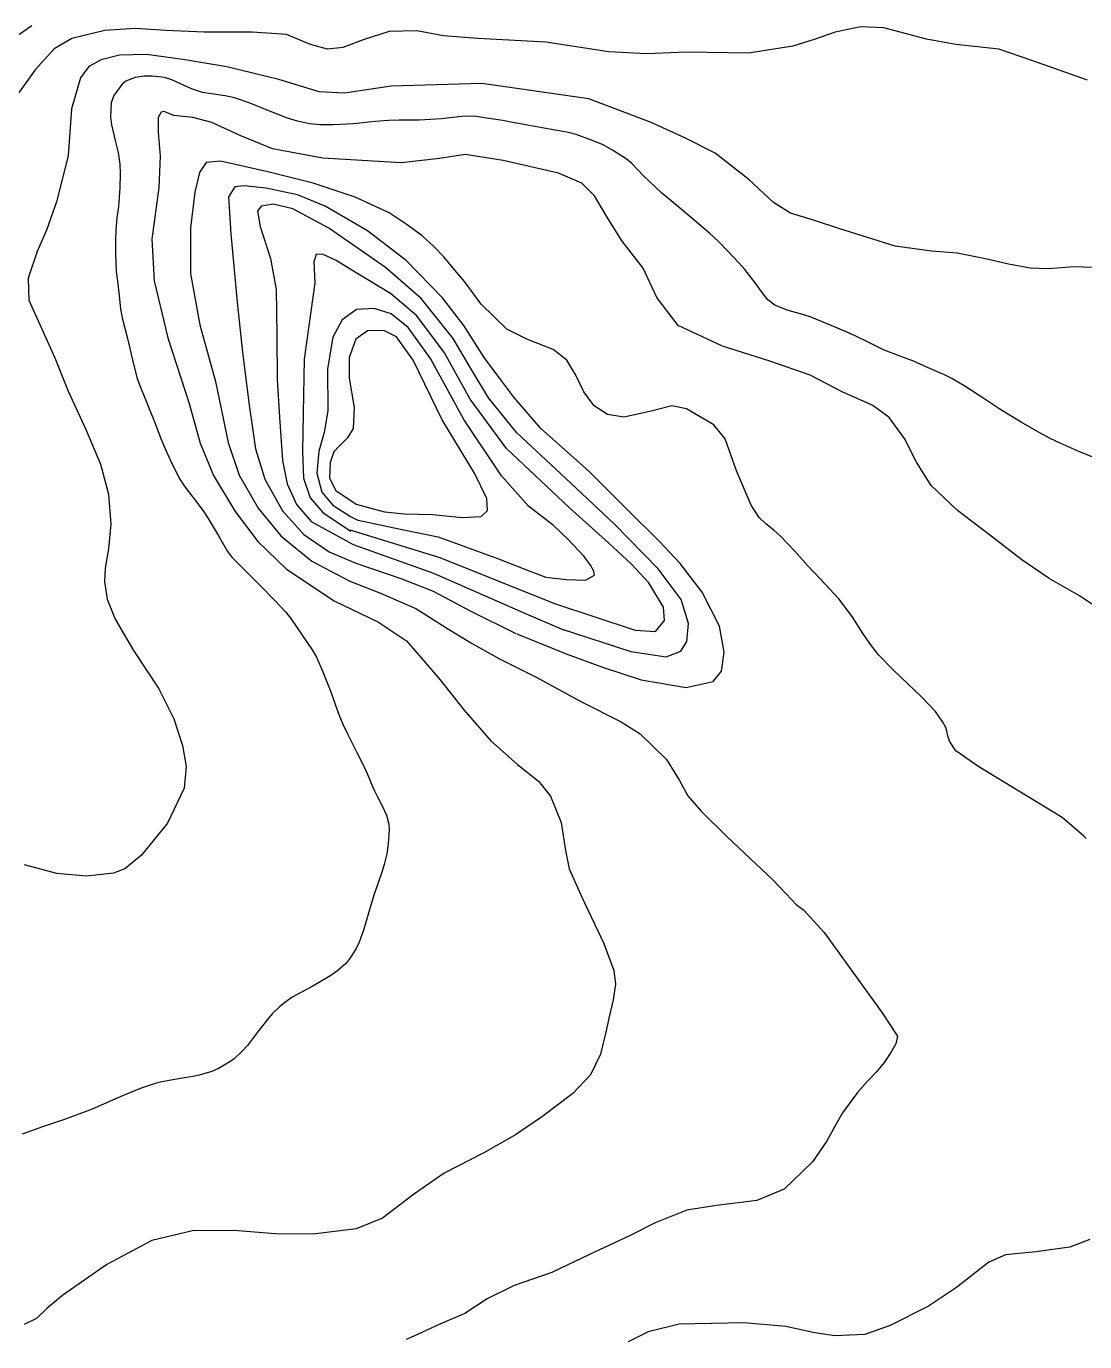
# Model space of a CAD drawing. Extents: x -717077 to -715000, y -984627 to -984000.
# Drawn here: x -715854.9 to -715612.7, y -984480.9 to -984180 of the extents above; entities that cross this region are included whole.
import ezdxf

# ---------------------------------------------------------------- set-up
doc = ezdxf.new("R2010")
doc.units = 0
doc.layers.add('contour_lines', color=1, linetype='CONTINUOUS')

msp = doc.modelspace()

# ---------------------------------------------------------------- linework, layer by layer
at = {"layer": 'contour_lines', "color": 1}
for p, q in [((-715853.633, -984179.903, 276), (-715859.527, -984184.017, 276)), ((-715836.893, -984180.962, 277), (-715844.481, -984182.803, 277)), ((-715829.913, -984180.534, 277), (-715836.893, -984180.962, 277)), ((-715822.962, -984181.024, 277), (-715829.913, -984180.534, 277)), ((-715814.155, -984181.342, 277), (-715822.962, -984181.024, 277)), ((-715803.199, -984181.363, 277), (-715814.155, -984181.342, 277)), ((-715795.361, -984181.919, 277), (-715803.199, -984181.363, 277)), ((-715789.806, -984184.175, 277), (-715795.361, -984181.919, 277)), ((-715771.843, -984181.201, 277), (-715777.812, -984183.143, 277)), ((-715765.5, -984181.086, 277), (-715771.843, -984181.201, 277)), ((-715759.409, -984182.2, 277), (-715765.5, -984181.086, 277)), ((-715751.591, -984182.821, 277), (-715759.409, -984182.2, 277)), ((-715669.778, -984181.348, 277), (-715674.614, -984183.049, 277)), ((-715664.005, -984180.157, 277), (-715669.778, -984181.348, 277)), ((-715658.625, -984180.383, 277), (-715664.005, -984180.157, 277)), ((-715648.872, -984182.974, 277), (-715658.625, -984180.383, 277)), ((-715848.476, -984185.191, 277), (-715852.83, -984190.015, 277)), ((-715844.481, -984182.803, 277), (-715848.476, -984185.191, 277)), ((-715785.969, -984185.285, 277), (-715789.806, -984184.175, 277)), ((-715782.404, -984184.88, 277), (-715785.969, -984185.285, 277)), ((-715777.812, -984183.143, 277), (-715782.404, -984184.88, 277)), ((-715735.981, -984183.647, 277), (-715751.591, -984182.821, 277)), ((-715721.588, -984185.868, 277), (-715735.981, -984183.647, 277)), ((-715679.48, -984184.607, 277), (-715689.654, -984186.153, 277)), ((-715674.614, -984183.049, 277), (-715679.48, -984184.607, 277)), ((-715642.205, -984184.165, 277), (-715648.872, -984182.974, 277)), ((-715632.34, -984185.29, 277), (-715642.205, -984184.165, 277)), ((-715624.792, -984187.824, 277), (-715632.34, -984185.29, 277)), ((-715837.712, -984187.726, 278), (-715840.521, -984189.187, 278)), ((-715833.546, -984186.615, 278), (-715837.712, -984187.726, 278)), ((-715827.34, -984186.481, 278), (-715833.546, -984186.615, 278)), ((-715819.026, -984187.627, 278), (-715827.34, -984186.481, 278)), ((-715808.974, -984189.308, 278), (-715819.026, -984187.627, 278)), ((-715712.995, -984186.303, 277), (-715721.588, -984185.868, 277)), ((-715703.889, -984185.944, 277), (-715712.995, -984186.303, 277)), ((-715689.654, -984186.153, 277), (-715703.889, -984185.944, 277)), ((-715612.065, -984192.381, 277), (-715624.792, -984187.824, 277)), ((-715852.83, -984190.015, 277), (-715857.639, -984196.722, 277)), ((-715840.521, -984189.187, 278), (-715842.486, -984191.815, 278)), ((-715797.107, -984192.202, 278), (-715808.974, -984189.308, 278)), ((-715842.486, -984191.815, 278), (-715844.555, -984198.887, 278)), ((-715832.937, -984193.247, 279), (-715834.842, -984195.842, 279)), ((-715832.094, -984192.54, 279), (-715832.937, -984193.247, 279)), ((-715829.954, -984191.763, 279), (-715832.094, -984192.54, 279)), ((-715827.894, -984191.429, 279), (-715829.954, -984191.763, 279)), ((-715826.035, -984191.396, 279), (-715827.894, -984191.429, 279)), ((-715823.278, -984191.711, 279), (-715826.035, -984191.396, 279)), ((-715821.583, -984192.24, 279), (-715823.278, -984191.711, 279)), ((-715818.77, -984193.598, 279), (-715821.583, -984192.24, 279)), ((-715817.071, -984194.365, 279), (-715818.77, -984193.598, 279)), ((-715814.517, -984195.151, 279), (-715817.071, -984194.365, 279)), ((-715787.872, -984195.052, 278), (-715797.107, -984192.202, 278)), ((-715771.405, -984193.74, 278), (-715782.044, -984195.291, 278)), ((-715750.62, -984193.081, 278), (-715771.405, -984193.74, 278)), ((-715726.143, -984196.58, 278), (-715750.62, -984193.081, 278)), ((-715834.842, -984195.842, 279), (-715835.409, -984197.498, 279)), ((-715813.056, -984195.411, 279), (-715814.517, -984195.151, 279)), ((-715809.36, -984195.921, 279), (-715813.056, -984195.411, 279)), ((-715807.21, -984196.399, 279), (-715809.36, -984195.921, 279)), ((-715803.885, -984197.564, 279), (-715807.21, -984196.399, 279)), ((-715782.044, -984195.291, 278), (-715787.872, -984195.052, 278)), ((-715711.886, -984201.997, 278), (-715726.143, -984196.58, 278)), ((-715844.555, -984198.887, 278), (-715845.315, -984209.65, 278)), ((-715835.409, -984197.498, 279), (-715835.573, -984200.738, 279)), ((-715824.023, -984199.699, 280), (-715824.656, -984200.851, 280)), ((-715823.299, -984199.492, 280), (-715824.023, -984199.699, 280)), ((-715822.769, -984199.764, 280), (-715823.299, -984199.492, 280)), ((-715821.157, -984200.41, 280), (-715822.769, -984199.764, 280)), ((-715799.366, -984199.367, 279), (-715803.885, -984197.564, 279)), ((-715795.092, -984201.002, 279), (-715799.366, -984199.367, 279)), ((-715835.573, -984200.738, 279), (-715835.354, -984202.598, 279)), ((-715835.354, -984202.598, 279), (-715834.441, -984206.425, 279)), ((-715824.656, -984200.851, 280), (-715824.665, -984204.222, 280)), ((-715816.731, -984200.879, 280), (-715821.157, -984200.41, 280)), ((-715812.396, -984202.061, 280), (-715816.731, -984200.879, 280)), ((-715805.804, -984205.097, 280), (-715812.396, -984202.061, 280)), ((-715792.807, -984201.751, 279), (-715795.092, -984201.002, 279)), ((-715790.034, -984202.349, 279), (-715792.807, -984201.751, 279)), ((-715787.65, -984202.531, 279), (-715790.034, -984202.349, 279)), ((-715784.637, -984202.528, 279), (-715787.65, -984202.531, 279)), ((-715779.91, -984202.365, 279), (-715784.637, -984202.528, 279)), ((-715775.151, -984201.764, 279), (-715779.91, -984202.365, 279)), ((-715771.991, -984201.549, 279), (-715775.151, -984201.764, 279)), ((-715769.524, -984201.529, 279), (-715771.991, -984201.549, 279)), ((-715764.976, -984201.485, 279), (-715769.524, -984201.529, 279)), ((-715759.882, -984201.182, 279), (-715764.976, -984201.485, 279)), ((-715755.211, -984200.632, 279), (-715759.882, -984201.182, 279)), ((-715752.283, -984200.606, 279), (-715755.211, -984200.632, 279)), ((-715749.576, -984201.01, 279), (-715752.283, -984200.606, 279)), ((-715745.821, -984201.591, 279), (-715749.576, -984201.01, 279)), ((-715744.342, -984201.85, 279), (-715745.821, -984201.591, 279)), ((-715740.186, -984202.634, 279), (-715744.342, -984201.85, 279)), ((-715735.191, -984203.516, 279), (-715740.186, -984202.634, 279)), ((-715704.053, -984205.584, 278), (-715711.886, -984201.997, 278)), ((-715824.665, -984204.222, 280), (-715824.219, -984209.706, 280)), ((-715798.523, -984208.031, 280), (-715805.804, -984205.097, 280)), ((-715730.845, -984204.331, 279), (-715735.191, -984203.516, 279)), ((-715729.068, -984204.763, 279), (-715730.845, -984204.331, 279)), ((-715725.78, -984205.956, 279), (-715729.068, -984204.763, 279)), ((-715723.047, -984207.055, 279), (-715725.78, -984205.956, 279)), ((-715697.266, -984209.071, 278), (-715704.053, -984205.584, 278)), ((-715834.441, -984206.425, 279), (-715833.847, -984208.878, 279)), ((-715833.847, -984208.878, 279), (-715833.49, -984211.566, 279)), ((-715787.017, -984210.155, 280), (-715798.523, -984208.031, 280)), ((-715754.448, -984209.346, 280), (-715760.346, -984210.283, 280)), ((-715745.787, -984210.744, 280), (-715754.448, -984209.346, 280)), ((-715720.714, -984208.325, 279), (-715723.047, -984207.055, 279)), ((-715717.643, -984210.302, 279), (-715720.714, -984208.325, 279)), ((-715689.556, -984215.028, 278), (-715697.266, -984209.071, 278)), ((-715845.315, -984209.65, 278), (-715847.955, -984220.136, 278)), ((-715833.49, -984211.566, 279), (-715833.419, -984213.669, 279)), ((-715824.219, -984209.706, 280), (-715824.574, -984216.858, 280)), ((-715813.736, -984211.141, 281), (-715815.224, -984213.438, 281)), ((-715810.469, -984210.91, 281), (-715813.736, -984211.141, 281)), ((-715799.608, -984213.338, 281), (-715810.469, -984210.91, 281)), ((-715769.126, -984211.218, 280), (-715787.017, -984210.155, 280)), ((-715760.346, -984210.283, 280), (-715769.126, -984211.218, 280)), ((-715733.114, -984213.649, 280), (-715745.787, -984210.744, 280)), ((-715716.411, -984211.347, 279), (-715717.643, -984210.302, 279)), ((-715713.541, -984214.304, 279), (-715716.411, -984211.347, 279)), ((-715833.419, -984213.669, 279), (-715833.494, -984216.979, 279)), ((-715815.224, -984213.438, 281), (-715816.33, -984217.987, 281)), ((-715789.202, -984215.885, 281), (-715799.608, -984213.338, 281)), ((-715727.746, -984215.893, 280), (-715733.114, -984213.649, 280)), ((-715711.012, -984216.768, 279), (-715713.541, -984214.304, 279)), ((-715683.934, -984220.347, 278), (-715689.556, -984215.028, 278)), ((-715833.494, -984216.979, 279), (-715833.743, -984221.268, 279)), ((-715824.574, -984216.858, 280), (-715826.166, -984228.733, 280)), ((-715816.33, -984217.987, 281), (-715817.303, -984226.149, 281)), ((-715807.169, -984216.755, 282), (-715808.567, -984219.064, 282)), ((-715805.043, -984216.5, 282), (-715807.169, -984216.755, 282)), ((-715800.036, -984217.025, 282), (-715805.043, -984216.5, 282)), ((-715792.803, -984218.575, 282), (-715800.036, -984217.025, 282)), ((-715779.617, -984219.085, 281), (-715789.202, -984215.885, 281)), ((-715724.837, -984218.763, 280), (-715727.746, -984215.893, 280)), ((-715709.424, -984218.158, 279), (-715711.012, -984216.768, 279)), ((-715705.994, -984221.015, 279), (-715709.424, -984218.158, 279)), ((-715847.955, -984220.136, 278), (-715850.226, -984226.683, 278)), ((-715833.743, -984221.268, 279), (-715834.113, -984223.78, 279)), ((-715808.567, -984219.064, 282), (-715808.033, -984227.49, 282)), ((-715801.14, -984221.165, 283), (-715801.978, -984222.336, 283)), ((-715798.401, -984220.743, 283), (-715801.14, -984221.165, 283)), ((-715793.9, -984221.806, 283), (-715798.401, -984220.743, 283)), ((-715786.461, -984221.134, 282), (-715792.803, -984218.575, 282)), ((-715776.816, -984226.807, 282), (-715786.461, -984221.134, 282)), ((-715771.841, -984222.693, 281), (-715779.617, -984219.085, 281)), ((-715722.106, -984223.478, 280), (-715724.837, -984218.763, 280)), ((-715702.084, -984224.33, 279), (-715705.994, -984221.015, 279)), ((-715680.037, -984222.731, 278), (-715683.934, -984220.347, 278)), ((-715834.113, -984223.78, 279), (-715834.4, -984226.59, 279)), ((-715801.978, -984222.336, 283), (-715801.336, -984225.845, 283)), ((-715785.676, -984226.174, 283), (-715793.9, -984221.806, 283)), ((-715767.747, -984225.397, 281), (-715771.841, -984222.693, 281)), ((-715718.555, -984229.194, 280), (-715722.106, -984223.478, 280)), ((-715698.519, -984227.338, 279), (-715702.084, -984224.33, 279)), ((-715674.51, -984224.452, 278), (-715680.037, -984222.731, 278)), ((-715668.706, -984226.336, 278), (-715674.51, -984224.452, 278)), ((-715850.226, -984226.683, 278), (-715852.407, -984231.5, 278)), ((-715834.4, -984226.59, 279), (-715834.451, -984229.135, 279)), ((-715817.303, -984226.149, 281), (-715817.263, -984236.597, 281)), ((-715801.336, -984225.845, 283), (-715799.016, -984233.132, 283)), ((-715772.648, -984235.179, 283), (-715785.676, -984226.174, 283)), ((-715767.971, -984233.564, 282), (-715776.816, -984226.807, 282)), ((-715764.307, -984227.929, 281), (-715767.747, -984225.397, 281)), ((-715696.397, -984229.308, 279), (-715698.519, -984227.338, 279)), ((-715656.071, -984230.325, 278), (-715668.706, -984226.336, 278)), ((-715834.451, -984229.135, 279), (-715834.423, -984232.036, 279)), ((-715826.166, -984228.733, 280), (-715825.574, -984238.224, 280)), ((-715808.033, -984227.49, 282), (-715806.602, -984243.106, 282)), ((-715761.608, -984230.394, 281), (-715764.307, -984227.929, 281)), ((-715759.321, -984232.772, 281), (-715761.608, -984230.394, 281)), ((-715713.762, -984235.33, 280), (-715718.555, -984229.194, 280)), ((-715694.451, -984231.347, 279), (-715696.397, -984229.308, 279)), ((-715647.788, -984231.435, 278), (-715656.071, -984230.325, 278)), ((-715852.407, -984231.5, 278), (-715854.472, -984237.602, 278)), ((-715834.423, -984232.036, 279), (-715834.278, -984236.138, 279)), ((-715799.016, -984233.132, 283), (-715797.69, -984240.242, 283)), ((-715788.564, -984232.23, 284), (-715789.057, -984233.902, 284)), ((-715787.117, -984232.103, 284), (-715788.564, -984232.23, 284)), ((-715783.95, -984233.552, 284), (-715787.117, -984232.103, 284)), ((-715757.219, -984235.33, 281), (-715759.321, -984232.772, 281)), ((-715691.755, -984234.189, 279), (-715694.451, -984231.347, 279)), ((-715641.896, -984231.878, 278), (-715647.788, -984231.435, 278)), ((-715635.365, -984233.194, 278), (-715641.896, -984231.878, 278)), ((-715630.131, -984234.451, 278), (-715635.365, -984233.194, 278)), ((-715834.278, -984236.138, 279), (-715834.02, -984238.335, 279)), ((-715789.057, -984233.902, 284), (-715788.879, -984238.687, 284)), ((-715779.412, -984236.43, 284), (-715783.95, -984233.552, 284)), ((-715771.56, -984241.121, 284), (-715779.412, -984236.43, 284)), ((-715764.546, -984242.313, 283), (-715772.648, -984235.179, 283)), ((-715759.655, -984242.158, 282), (-715767.971, -984233.564, 282)), ((-715754.586, -984238.356, 281), (-715757.219, -984235.33, 281)), ((-715710.564, -984242.058, 280), (-715713.762, -984235.33, 280)), ((-715690.448, -984235.646, 279), (-715691.755, -984234.189, 279)), ((-715688.301, -984238.406, 279), (-715690.448, -984235.646, 279)), ((-715625.182, -984235.325, 278), (-715630.131, -984234.451, 278)), ((-715620.961, -984235.496, 278), (-715625.182, -984235.325, 278)), ((-715615.136, -984235.045, 278), (-715620.961, -984235.496, 278)), ((-715610.853, -984235.192, 278), (-715615.136, -984235.045, 278)), ((-715854.472, -984237.602, 278), (-715854.278, -984242.698, 278)), ((-715834.02, -984238.335, 279), (-715833.636, -984241.608, 279)), ((-715825.574, -984238.224, 280), (-715822.453, -984251.295, 280)), ((-715817.263, -984236.597, 281), (-715815.166, -984248.278, 281)), ((-715788.879, -984238.687, 284), (-715789.76, -984245.289, 284)), ((-715750.769, -984243.563, 281), (-715754.586, -984238.356, 281)), ((-715686.52, -984240.93, 279), (-715688.301, -984238.406, 279)), ((-715833.636, -984241.608, 279), (-715833.336, -984244.755, 279)), ((-715797.69, -984240.242, 283), (-715797.538, -984250.558, 283)), ((-715765.501, -984246.246, 284), (-715771.56, -984241.121, 284)), ((-715757.175, -984251.444, 283), (-715764.546, -984242.313, 283)), ((-715754.788, -984248.443, 282), (-715759.655, -984242.158, 282)), ((-715705.734, -984248.47, 280), (-715710.564, -984242.058, 280)), ((-715685.234, -984242.573, 279), (-715686.52, -984240.93, 279)), ((-715854.278, -984242.698, 278), (-715851.782, -984248.193, 278)), ((-715833.336, -984244.755, 279), (-715832.856, -984247.018, 279)), ((-715806.602, -984243.106, 282), (-715805.402, -984254.565, 282)), ((-715789.76, -984245.289, 284), (-715791.274, -984256.156, 284)), ((-715779.305, -984244.794, 285), (-715782.62, -984247.121, 285)), ((-715775.255, -984244.529, 285), (-715779.305, -984244.794, 285)), ((-715771.381, -984245.798, 285), (-715775.255, -984244.529, 285)), ((-715744.93, -984249.286, 281), (-715750.769, -984243.563, 281)), ((-715683.629, -984243.821, 279), (-715685.234, -984242.573, 279)), ((-715680.751, -984244.917, 279), (-715683.629, -984243.821, 279)), ((-715676.981, -984245.985, 279), (-715680.751, -984244.917, 279)), ((-715851.782, -984248.193, 278), (-715848.341, -984255.83, 278)), ((-715832.856, -984247.018, 279), (-715831.746, -984251.419, 279)), ((-715815.166, -984248.278, 281), (-715811.576, -984261.296, 281)), ((-715782.62, -984247.121, 285), (-715784.7, -984251.105, 285)), ((-715767.472, -984248.911, 285), (-715771.381, -984245.798, 285)), ((-715759.151, -984254.691, 284), (-715765.501, -984246.246, 284)), ((-715750.141, -984255.759, 282), (-715754.788, -984248.443, 282)), ((-715695.556, -984253.209, 280), (-715705.734, -984248.47, 280)), ((-715675.538, -984246.465, 279), (-715676.981, -984245.985, 279)), ((-715671.619, -984248.079, 279), (-715675.538, -984246.465, 279)), ((-715667.455, -984249.812, 279), (-715671.619, -984248.079, 279)), ((-715831.746, -984251.419, 279), (-715830.562, -984256.323, 279)), ((-715822.453, -984251.295, 280), (-715817.583, -984266.313, 280)), ((-715797.538, -984250.558, 283), (-715797.481, -984260.829, 283)), ((-715784.7, -984251.105, 285), (-715785.964, -984258.36, 285)), ((-715776.807, -984249.668, 286), (-715779.496, -984251.6, 286)), ((-715773.041, -984249.616, 286), (-715776.807, -984249.668, 286)), ((-715770.182, -984251.083, 286), (-715773.041, -984249.616, 286)), ((-715766.33, -984256.42, 286), (-715770.182, -984251.083, 286)), ((-715762.382, -984256.027, 285), (-715767.472, -984248.911, 285)), ((-715753.193, -984258.308, 283), (-715757.175, -984251.444, 283)), ((-715740.339, -984251.586, 281), (-715744.93, -984249.286, 281)), ((-715665.235, -984250.807, 279), (-715667.455, -984249.812, 279)), ((-715662.281, -984252.262, 279), (-715665.235, -984250.807, 279)), ((-715779.496, -984251.6, 286), (-715781.027, -984255.75, 286)), ((-715734.297, -984253.931, 281), (-715740.339, -984251.586, 281)), ((-715731.187, -984256.347, 281), (-715734.297, -984253.931, 281)), ((-715684.767, -984256.605, 280), (-715695.556, -984253.209, 280)), ((-715658.754, -984253.987, 279), (-715662.281, -984252.262, 279)), ((-715657.357, -984254.584, 279), (-715658.754, -984253.987, 279)), ((-715848.341, -984255.83, 278), (-715845.273, -984263.488, 278)), ((-715830.562, -984256.323, 279), (-715829.544, -984260.314, 279)), ((-715805.402, -984254.565, 282), (-715803.836, -984266.646, 282)), ((-715791.274, -984256.156, 284), (-715791.536, -984268.518, 284)), ((-715781.027, -984255.75, 286), (-715780.957, -984260.482, 286)), ((-715759.715, -984269.995, 286), (-715766.33, -984256.42, 286)), ((-715754.738, -984269.936, 285), (-715762.382, -984256.027, 285)), ((-715753.282, -984265.276, 284), (-715759.151, -984254.691, 284)), ((-715746.712, -984260.244, 282), (-715750.141, -984255.759, 282)), ((-715729.099, -984259.806, 281), (-715731.187, -984256.347, 281)), ((-715675.525, -984259.796, 280), (-715684.767, -984256.605, 280)), ((-715653.964, -984255.838, 279), (-715657.357, -984254.584, 279)), ((-715652.035, -984256.567, 279), (-715653.964, -984255.838, 279)), ((-715648.656, -984258.023, 279), (-715652.035, -984256.567, 279)), ((-715829.544, -984260.314, 279), (-715829.051, -984261.779, 279)), ((-715785.964, -984258.36, 285), (-715785.844, -984267.98, 285)), ((-715780.957, -984260.482, 286), (-715779.833, -984267.218, 286)), ((-715749.101, -984265.015, 283), (-715753.193, -984258.308, 283)), ((-715743.298, -984264.826, 282), (-715746.712, -984260.244, 282)), ((-715727.292, -984263.629, 281), (-715729.099, -984259.806, 281)), ((-715668.166, -984263.652, 280), (-715675.525, -984259.796, 280)), ((-715644.814, -984259.71, 279), (-715648.656, -984258.023, 279)), ((-715643.133, -984260.539, 279), (-715644.814, -984259.71, 279)), ((-715639.89, -984262.502, 279), (-715643.133, -984260.539, 279)), ((-715845.273, -984263.488, 278), (-715841.172, -984272.426, 278)), ((-715829.051, -984261.779, 279), (-715827.454, -984265.748, 279)), ((-715811.576, -984261.296, 281), (-715808.704, -984275.227, 281)), ((-715797.481, -984260.829, 283), (-715796.955, -984269.421, 283)), ((-715635.778, -984265.18, 279), (-715639.89, -984262.502, 279)), ((-715827.454, -984265.748, 279), (-715825.564, -984270.471, 279)), ((-715817.583, -984266.313, 280), (-715815.086, -984275.402, 280)), ((-715744.985, -984276.57, 284), (-715753.282, -984265.276, 284)), ((-715742.659, -984273.024, 283), (-715749.101, -984265.015, 283)), ((-715737.138, -984271.984, 282), (-715743.298, -984264.826, 282)), ((-715724.935, -984266.853, 281), (-715727.292, -984263.629, 281)), ((-715661.174, -984266.735, 280), (-715668.166, -984263.652, 280)), ((-715632.098, -984267.604, 279), (-715635.778, -984265.18, 279)), ((-715803.836, -984266.646, 282), (-715802.455, -984276.624, 282)), ((-715796.955, -984269.421, 283), (-715796.238, -984279.357, 283)), ((-715791.536, -984268.518, 284), (-715791.705, -984277.278, 284)), ((-715785.844, -984267.98, 285), (-715786.675, -984272.946, 285)), ((-715779.833, -984267.218, 286), (-715780.067, -984271.975, 286)), ((-715721.921, -984268.801, 281), (-715724.935, -984266.853, 281)), ((-715718.111, -984269.393, 281), (-715721.921, -984268.801, 281)), ((-715712.164, -984268.107, 281), (-715718.111, -984269.393, 281)), ((-715707.195, -984266.854, 281), (-715712.164, -984268.107, 281)), ((-715703.808, -984267.487, 281), (-715707.195, -984266.854, 281)), ((-715697.576, -984271.196, 281), (-715703.808, -984267.487, 281)), ((-715657.457, -984269.509, 280), (-715661.174, -984266.735, 280)), ((-715653.94, -984274.309, 280), (-715657.457, -984269.509, 280)), ((-715630.485, -984268.608, 279), (-715632.098, -984267.604, 279)), ((-715627.213, -984270.543, 279), (-715630.485, -984268.608, 279)), ((-715841.172, -984272.426, 278), (-715837.86, -984280.19, 278)), ((-715825.564, -984270.471, 279), (-715823.902, -984274.676, 279)), ((-715780.067, -984271.975, 286), (-715781.356, -984274.122, 286)), ((-715752.285, -984282.23, 286), (-715759.715, -984269.995, 286)), ((-715746.167, -984282.801, 285), (-715754.738, -984269.936, 285)), ((-715726.258, -984281.659, 282), (-715737.138, -984271.984, 282)), ((-715694.926, -984274.383, 281), (-715697.576, -984271.196, 281)), ((-715623.259, -984272.862, 279), (-715627.213, -984270.543, 279)), ((-715823.902, -984274.676, 279), (-715823.05, -984276.841, 279)), ((-715815.086, -984275.402, 280), (-715811.997, -984282.765, 280)), ((-715808.704, -984275.227, 281), (-715806.172, -984282.715, 281)), ((-715786.675, -984272.946, 285), (-715787.956, -984277.224, 285)), ((-715781.356, -984274.122, 286), (-715783.409, -984276.166, 286)), ((-715732.606, -984282.297, 283), (-715742.659, -984273.024, 283)), ((-715692.35, -984281.694, 281), (-715694.926, -984274.383, 281)), ((-715651.159, -984279.678, 280), (-715653.94, -984274.309, 280)), ((-715620.596, -984274.314, 279), (-715623.259, -984272.862, 279)), ((-715618.178, -984275.457, 279), (-715620.596, -984274.314, 279)), ((-715614.014, -984277.247, 279), (-715618.178, -984275.457, 279)), ((-715823.05, -984276.841, 279), (-715821.635, -984279.894, 279)), ((-715802.455, -984276.624, 282), (-715800.267, -984283.617, 282)), ((-715791.705, -984277.278, 284), (-715791.435, -984283.353, 284)), ((-715787.956, -984277.224, 285), (-715788.378, -984282.213, 285)), ((-715784.401, -984277.136, 286), (-715785.369, -984279.824, 286)), ((-715783.409, -984276.166, 286), (-715784.419, -984277.299, 286)), ((-715730.543, -984290.157, 284), (-715744.985, -984276.57, 284)), ((-715609.337, -984279.172, 279), (-715614.014, -984277.247, 279)), ((-715837.86, -984280.19, 278), (-715836.046, -984287.062, 278)), ((-715821.635, -984279.894, 279), (-715819.773, -984283.575, 279)), ((-715796.238, -984279.357, 283), (-715795.177, -984284.63, 283)), ((-715785.369, -984279.824, 286), (-715785.492, -984283.404, 286)), ((-715647.856, -984285.024, 280), (-715651.159, -984279.678, 280)), ((-715819.773, -984283.575, 279), (-715818.779, -984285.16, 279)), ((-715811.997, -984282.765, 280), (-715807.058, -984290.981, 280)), ((-715806.172, -984282.715, 281), (-715801.784, -984290.25, 281)), ((-715800.267, -984283.617, 282), (-715796.228, -984290.876, 282)), ((-715791.435, -984283.353, 284), (-715789.944, -984287.875, 284)), ((-715788.378, -984282.213, 285), (-715787.21, -984286.585, 285)), ((-715785.492, -984283.404, 286), (-715784.07, -984286.226, 286)), ((-715749.516, -984287.995, 286), (-715752.285, -984282.23, 286)), ((-715739.97, -984289.775, 285), (-715746.167, -984282.801, 285)), ((-715720.377, -984293.781, 283), (-715732.606, -984282.297, 283)), ((-715717.39, -984290.531, 282), (-715726.258, -984281.659, 282)), ((-715689.017, -984289.545, 281), (-715692.35, -984281.694, 281)), ((-715836.046, -984287.062, 278), (-715835.527, -984293.893, 278)), ((-715818.779, -984285.16, 279), (-715816.523, -984288.045, 279)), ((-715795.177, -984284.63, 283), (-715793.078, -984289.421, 283)), ((-715787.21, -984286.585, 285), (-715784.742, -984289.528, 285)), ((-715784.07, -984286.226, 286), (-715779.392, -984289.352, 286)), ((-715641.821, -984290.793, 280), (-715647.856, -984285.024, 280)), ((-715816.523, -984288.045, 279), (-715814.374, -984290.831, 279)), ((-715801.784, -984290.25, 281), (-715796.649, -984296.594, 281)), ((-715793.078, -984289.421, 283), (-715789.65, -984293.252, 283)), ((-715789.944, -984287.875, 284), (-715786.942, -984291.263, 284)), ((-715784.742, -984289.528, 285), (-715780.693, -984292.148, 285)), ((-715779.392, -984289.352, 286), (-715772.885, -984291.08, 286)), ((-715749.354, -984290.732, 286), (-715749.516, -984287.995, 286)), ((-715734.268, -984294.195, 285), (-715739.97, -984289.775, 285)), ((-715721.633, -984298.132, 284), (-715730.543, -984290.157, 284)), ((-715710.063, -984297.767, 282), (-715717.39, -984290.531, 282)), ((-715687.187, -984292.386, 281), (-715689.017, -984289.545, 281)), ((-715814.374, -984290.831, 279), (-715813.22, -984292.601, 279)), ((-715813.22, -984292.601, 279), (-715810.964, -984296.396, 279)), ((-715807.058, -984290.981, 280), (-715801.86, -984297.886, 280)), ((-715796.228, -984290.876, 282), (-715791.397, -984296.219, 282)), ((-715789.65, -984293.252, 283), (-715780.068, -984298.533, 283)), ((-715786.942, -984291.263, 284), (-715780.589, -984295.492, 284)), ((-715780.693, -984292.148, 285), (-715778.855, -984293.065, 285)), ((-715778.954, -984292.939, 285), (-715769.227, -984295.012, 285)), ((-715772.885, -984291.08, 286), (-715768.34, -984291.519, 286)), ((-715768.34, -984291.519, 286), (-715761.955, -984291.714, 286)), ((-715761.955, -984291.714, 286), (-715755.071, -984292.386, 286)), ((-715755.071, -984292.386, 286), (-715750.823, -984292.131, 286)), ((-715750.823, -984292.131, 286), (-715749.354, -984290.732, 286)), ((-715685.637, -984293.815, 281), (-715687.187, -984292.386, 281)), ((-715634.507, -984296.294, 280), (-715641.821, -984290.793, 280)), ((-715835.527, -984293.893, 278), (-715836.077, -984299.498, 278)), ((-715810.964, -984296.396, 279), (-715808.836, -984300.14, 279)), ((-715796.649, -984296.594, 281), (-715789.522, -984302.358, 281)), ((-715791.397, -984296.219, 282), (-715785.552, -984300.179, 282)), ((-715780.805, -984295.181, 284), (-715760.262, -984301.482, 284)), ((-715769.227, -984295.012, 285), (-715760.632, -984296.763, 285)), ((-715730.878, -984297.414, 285), (-715734.268, -984294.195, 285)), ((-715710.291, -984304.097, 283), (-715720.377, -984293.781, 283)), ((-715683.809, -984295.259, 281), (-715685.637, -984293.815, 281)), ((-715682.294, -984296.607, 281), (-715683.809, -984295.259, 281)), ((-715679.078, -984299.951, 281), (-715682.294, -984296.607, 281)), ((-715627.1, -984302.044, 280), (-715634.507, -984296.294, 280)), ((-715836.077, -984299.498, 278), (-715836.81, -984303.983, 278)), ((-715801.86, -984297.886, 280), (-715795.331, -984304.194, 280)), ((-715780.068, -984298.533, 283), (-715761.719, -984305.114, 283)), ((-715760.632, -984296.763, 285), (-715746.803, -984301.804, 285)), ((-715727.246, -984301.248, 285), (-715730.878, -984297.414, 285)), ((-715716.412, -984303.048, 284), (-715721.633, -984298.132, 284)), ((-715705.278, -984302.848, 282), (-715710.063, -984297.767, 282)), ((-715808.836, -984300.14, 279), (-715807.872, -984301.431, 279)), ((-715807.872, -984301.431, 279), (-715804.962, -984304.315, 279)), ((-715789.522, -984302.358, 281), (-715780.811, -984306.948, 281)), ((-715785.552, -984300.179, 282), (-715779.46, -984302.79, 282)), ((-715760.262, -984301.482, 284), (-715733.983, -984312.052, 284)), ((-715746.803, -984301.804, 285), (-715739.393, -984304.744, 285)), ((-715725.779, -984303.287, 285), (-715727.246, -984301.248, 285)), ((-715676.048, -984303.445, 281), (-715679.078, -984299.951, 281)), ((-715620.825, -984306.294, 280), (-715627.1, -984302.044, 280)), ((-715836.81, -984303.983, 278), (-715836.969, -984307.103, 278)), ((-715804.962, -984304.315, 279), (-715801.418, -984307.84, 279)), ((-715795.331, -984304.194, 280), (-715784.445, -984311.428, 280)), ((-715779.46, -984302.79, 282), (-715768.905, -984306.364, 282)), ((-715761.719, -984305.114, 283), (-715739.924, -984314.605, 283)), ((-715739.393, -984304.744, 285), (-715736.019, -984305.98, 285)), ((-715726.928, -984306.673, 285), (-715724.856, -984305.586, 285)), ((-715724.978, -984304.666, 285), (-715725.779, -984303.287, 285)), ((-715724.856, -984305.586, 285), (-715724.978, -984304.666, 285)), ((-715712.453, -984307.339, 284), (-715716.412, -984303.048, 284)), ((-715705.063, -984311.135, 283), (-715710.291, -984304.097, 283)), ((-715700.205, -984309.425, 282), (-715705.278, -984302.848, 282)), ((-715673.15, -984306.48, 281), (-715676.048, -984303.445, 281)), ((-715836.969, -984307.103, 278), (-715836.36, -984311.067, 278)), ((-715801.418, -984307.84, 279), (-715798.02, -984311.38, 279)), ((-715780.811, -984306.948, 281), (-715773.844, -984309.691, 281)), ((-715768.905, -984306.364, 282), (-715761.779, -984309.217, 282)), ((-715736.019, -984305.98, 285), (-715731.38, -984306.517, 285)), ((-715731.38, -984306.517, 285), (-715726.928, -984306.673, 285)), ((-715709.092, -984312.89, 284), (-715712.453, -984307.339, 284)), ((-715668.977, -984310.935, 281), (-715673.15, -984306.48, 281)), ((-715613.909, -984310.283, 280), (-715620.825, -984306.294, 280)), ((-715836.36, -984311.067, 278), (-715834.562, -984315.615, 278)), ((-715798.02, -984311.38, 279), (-715795.555, -984313.91, 279)), ((-715784.445, -984311.428, 280), (-715774.318, -984316.275, 280)), ((-715773.844, -984309.691, 281), (-715765.767, -984313.139, 281)), ((-715761.779, -984309.217, 282), (-715753.306, -984313.706, 282)), ((-715703.358, -984316.596, 283), (-715705.063, -984311.135, 283)), ((-715696.296, -984317.182, 282), (-715700.205, -984309.425, 282)), ((-715665.892, -984314.971, 281), (-715668.977, -984310.935, 281)), ((-715608.604, -984313.796, 280), (-715613.909, -984310.283, 280)), ((-715795.555, -984313.91, 279), (-715794.327, -984315.482, 279)), ((-715765.767, -984313.139, 281), (-715758.228, -984317.902, 281)), ((-715753.306, -984313.706, 282), (-715742.867, -984318.915, 282)), ((-715739.924, -984314.605, 283), (-715731.941, -984318.024, 283)), ((-715733.983, -984312.052, 284), (-715715.589, -984318.129, 284)), ((-715708.84, -984315.901, 284), (-715709.092, -984312.89, 284)), ((-715834.562, -984315.615, 278), (-715830.314, -984322.772, 278)), ((-715794.327, -984315.482, 279), (-715791.876, -984319.072, 279)), ((-715774.318, -984316.275, 280), (-715767.89, -984320.566, 280)), ((-715710.931, -984318.434, 284), (-715708.84, -984315.901, 284)), ((-715703.721, -984320.75, 283), (-715703.358, -984316.596, 283)), ((-715695.225, -984323.193, 282), (-715696.296, -984317.182, 282)), ((-715663.368, -984319.001, 281), (-715665.892, -984314.971, 281)), ((-715791.876, -984319.072, 279), (-715789.459, -984322.647, 279)), ((-715767.89, -984320.566, 280), (-715760.162, -984329.474, 280)), ((-715758.228, -984317.902, 281), (-715753.006, -984321.1, 281)), ((-715742.616, -984318.998, 282), (-715736.594, -984321.38, 282)), ((-715732.475, -984317.839, 283), (-715716.51, -984323.039, 283)), ((-715715.589, -984318.129, 284), (-715710.931, -984318.434, 284)), ((-715661.468, -984321.748, 281), (-715663.368, -984319.001, 281)), ((-715830.314, -984322.772, 278), (-715824.515, -984331.549, 278)), ((-715789.459, -984322.647, 279), (-715788.47, -984324.306, 279)), ((-715753.006, -984321.1, 281), (-715746.569, -984324.712, 281)), ((-715736.594, -984321.38, 282), (-715731.378, -984323.574, 282)), ((-715731.378, -984323.574, 282), (-715723.028, -984326.597, 282)), ((-715716.51, -984323.039, 283), (-715708.476, -984324.201, 283)), ((-715708.476, -984324.201, 283), (-715705.095, -984322.898, 283)), ((-715705.095, -984322.898, 283), (-715703.721, -984320.75, 283)), ((-715695.78, -984327.524, 282), (-715695.225, -984323.193, 282)), ((-715659.774, -984323.856, 281), (-715661.468, -984321.748, 281)), ((-715788.47, -984324.306, 279), (-715786.991, -984327.641, 279)), ((-715746.569, -984324.712, 281), (-715737.938, -984329.068, 281)), ((-715723.028, -984326.597, 282), (-715714.179, -984329.495, 282)), ((-715656.542, -984327.21, 281), (-715659.774, -984323.856, 281)), ((-715786.991, -984327.641, 279), (-715785.363, -984331.891, 279)), ((-715760.162, -984329.474, 280), (-715754.736, -984336.321, 280)), ((-715737.938, -984329.068, 281), (-715727.989, -984334.445, 281)), ((-715714.179, -984329.495, 282), (-715703.916, -984331.251, 282)), ((-715697.714, -984329.885, 282), (-715695.78, -984327.524, 282)), ((-715649.905, -984333.562, 281), (-715656.542, -984327.21, 281)), ((-715824.515, -984331.549, 278), (-715821.102, -984338.447, 278)), ((-715785.363, -984331.891, 279), (-715784.367, -984334.591, 279)), ((-715703.916, -984331.251, 282), (-715697.714, -984329.885, 282)), ((-715784.367, -984334.591, 279), (-715783.473, -984337.019, 279)), ((-715727.989, -984334.445, 281), (-715718.75, -984339.132, 281)), ((-715646.834, -984336.733, 281), (-715649.905, -984333.562, 281)), ((-715821.102, -984338.447, 278), (-715819.143, -984344.488, 278)), ((-715783.473, -984337.019, 279), (-715782.441, -984339.599, 279)), ((-715754.736, -984336.321, 280), (-715748.542, -984343.434, 280)), ((-715645.164, -984339.137, 281), (-715646.834, -984336.733, 281)), ((-715782.441, -984339.599, 279), (-715781.31, -984341.984, 279)), ((-715718.75, -984339.132, 281), (-715714.409, -984341.859, 281)), ((-715644.481, -984340.398, 281), (-715645.164, -984339.137, 281)), ((-715644.268, -984341.22, 281), (-715644.481, -984340.398, 281)), ((-715643.985, -984342.31, 281), (-715644.268, -984341.22, 281)), ((-715819.143, -984344.488, 278), (-715818.293, -984349.302, 278)), ((-715781.31, -984341.984, 279), (-715779.291, -984345.935, 279)), ((-715748.542, -984343.434, 280), (-715742.461, -984348.83, 280)), ((-715714.409, -984341.859, 281), (-715708.404, -984347.722, 281)), ((-715643.607, -984343.497, 281), (-715643.985, -984342.31, 281)), ((-715642.206, -984345.712, 281), (-715643.607, -984343.497, 281)), ((-715779.291, -984345.935, 279), (-715777.739, -984349.067, 279)), ((-715708.404, -984347.722, 281), (-715705.382, -984352.504, 281)), ((-715636.921, -984349.388, 281), (-715642.206, -984345.712, 281)), ((-715818.293, -984349.302, 278), (-715818.777, -984354.274, 278)), ((-715777.739, -984349.067, 279), (-715776.899, -984350.934, 279)), ((-715742.461, -984348.83, 280), (-715737.665, -984352.653, 280)), ((-715617.887, -984360.989, 281), (-715636.921, -984349.388, 281)), ((-715776.899, -984350.934, 279), (-715775.647, -984353.892, 279)), ((-715737.665, -984352.653, 280), (-715734.908, -984356.122, 280)), ((-715705.382, -984352.504, 281), (-715703.519, -984356.008, 281)), ((-715818.777, -984354.274, 278), (-715822.571, -984362.272, 278)), ((-715775.647, -984353.892, 279), (-715775.212, -984354.88, 279)), ((-715775.212, -984354.88, 279), (-715774.541, -984356.249, 279)), ((-715774.541, -984356.249, 279), (-715773.363, -984358.476, 279)), ((-715734.908, -984356.122, 280), (-715732.468, -984362.097, 280)), ((-715703.519, -984356.008, 281), (-715700.554, -984359.439, 281)), ((-715773.363, -984358.476, 279), (-715772.474, -984360.457, 279)), ((-715700.554, -984359.439, 281), (-715694.603, -984365.325, 281)), ((-715822.571, -984362.272, 278), (-715828.532, -984369.624, 278)), ((-715772.474, -984360.457, 279), (-715771.931, -984362.527, 279)), ((-715771.931, -984362.527, 279), (-715771.863, -984363.733, 279)), ((-715732.468, -984362.097, 280), (-715731.523, -984368.549, 280)), ((-715612.874, -984365.276, 281), (-715617.887, -984360.989, 281)), ((-715771.863, -984363.733, 279), (-715772.066, -984367.092, 279)), ((-715694.603, -984365.325, 281), (-715689.194, -984370.399, 281)), ((-715612.332, -984365.788, 281), (-715612.874, -984365.276, 281)), ((-715772.066, -984367.092, 279), (-715772.381, -984369.275, 279)), ((-715731.523, -984368.549, 280), (-715730.679, -984372.73, 280)), ((-715847.861, -984373.753, 278), (-715855.257, -984371.771, 278)), ((-715828.532, -984369.624, 278), (-715832.287, -984372.74, 278)), ((-715772.966, -984371.7, 279), (-715773.488, -984373.455, 279)), ((-715772.381, -984369.275, 279), (-715772.966, -984371.7, 279)), ((-715689.194, -984370.399, 281), (-715684.162, -984375.191, 281)), ((-715841.126, -984374.427, 278), (-715847.861, -984373.753, 278)), ((-715834.884, -984373.704, 278), (-715841.126, -984374.427, 278)), ((-715832.287, -984372.74, 278), (-715834.884, -984373.704, 278)), ((-715773.488, -984373.455, 279), (-715774.403, -984376.141, 279)), ((-715730.679, -984372.73, 280), (-715727.722, -984379.179, 280)), ((-715774.403, -984376.141, 279), (-715775.246, -984378.545, 279)), ((-715684.162, -984375.191, 281), (-715681.018, -984378.4, 281)), ((-715775.246, -984378.545, 279), (-715776.024, -984381.06, 279)), ((-715727.722, -984379.179, 280), (-715722.75, -984389.791, 280)), ((-715681.018, -984378.4, 281), (-715678.754, -984380.87, 281)), ((-715678.754, -984380.87, 281), (-715676.97, -984382.191, 281)), ((-715776.024, -984381.06, 279), (-715777.077, -984384.666, 279)), ((-715676.97, -984382.191, 281), (-715672.315, -984387.238, 281)), ((-715777.687, -984386.731, 279), (-715778.68, -984389.477, 279)), ((-715777.077, -984384.666, 279), (-715777.687, -984386.731, 279)), ((-715778.68, -984389.477, 279), (-715779.481, -984391.08, 279)), ((-715722.75, -984389.791, 280), (-715720.436, -984395.977, 280)), ((-715672.315, -984387.238, 281), (-715659.044, -984405.67, 281)), ((-715779.481, -984391.08, 279), (-715781.083, -984393.533, 279)), ((-715781.843, -984394.45, 279), (-715783.575, -984395.999, 279)), ((-715781.083, -984393.533, 279), (-715781.843, -984394.45, 279)), ((-715788.039, -984398.812, 279), (-715789.488, -984399.606, 279)), ((-715785.213, -984397.122, 279), (-715788.039, -984398.812, 279)), ((-715783.575, -984395.999, 279), (-715785.213, -984397.122, 279)), ((-715720.436, -984395.977, 280), (-715720.073, -984399.127, 280)), ((-715791.898, -984400.886, 279), (-715793.885, -984402.022, 279)), ((-715789.488, -984399.606, 279), (-715791.898, -984400.886, 279)), ((-715720.073, -984399.127, 280), (-715720.604, -984402.709, 280)), ((-715796.937, -984404.26, 279), (-715798.612, -984405.85, 279)), ((-715795.74, -984403.306, 279), (-715796.937, -984404.26, 279)), ((-715793.885, -984402.022, 279), (-715795.74, -984403.306, 279)), ((-715720.604, -984402.709, 280), (-715721.522, -984406.557, 280)), ((-715799.713, -984407.141, 279), (-715801.948, -984410.057, 279)), ((-715798.612, -984405.85, 279), (-715799.713, -984407.141, 279)), ((-715721.522, -984406.557, 280), (-715722.25, -984410.059, 280)), ((-715659.044, -984405.67, 281), (-715655.522, -984410.955, 281)), ((-715801.948, -984410.057, 279), (-715804.287, -984413.087, 279)), ((-715722.25, -984410.059, 280), (-715723.465, -984415.085, 280)), ((-715655.522, -984410.955, 281), (-715655.915, -984412.773, 281)), ((-715804.287, -984413.087, 279), (-715805.442, -984414.394, 279)), ((-715655.915, -984412.773, 281), (-715657.062, -984414.71, 281)), ((-715808.273, -984416.87, 279), (-715810.867, -984418.394, 279)), ((-715807.321, -984416.164, 279), (-715808.273, -984416.87, 279)), ((-715805.442, -984414.394, 279), (-715807.321, -984416.164, 279)), ((-715723.465, -984415.085, 280), (-715725.786, -984419.789, 280)), ((-715657.062, -984414.71, 281), (-715658.574, -984416.992, 281)), ((-715815.311, -984419.891, 279), (-715816.77, -984420.188, 279)), ((-715812.419, -984419.044, 279), (-715815.311, -984419.891, 279)), ((-715810.867, -984418.394, 279), (-715812.419, -984419.044, 279)), ((-715725.786, -984419.789, 280), (-715729.81, -984424.089, 280)), ((-715660.304, -984419.151, 281), (-715662.343, -984421.189, 281)), ((-715658.574, -984416.992, 281), (-715660.304, -984419.151, 281)), ((-715828.365, -984422.826, 279), (-715830.497, -984423.631, 279)), ((-715825.391, -984421.818, 279), (-715828.365, -984422.826, 279)), ((-715823.884, -984421.444, 279), (-715825.391, -984421.818, 279)), ((-715820.89, -984420.882, 279), (-715823.884, -984421.444, 279)), ((-715819.548, -984420.652, 279), (-715820.89, -984420.882, 279)), ((-715816.77, -984420.188, 279), (-715819.548, -984420.652, 279)), ((-715662.343, -984421.189, 281), (-715664.663, -984423.84, 281)), ((-715833.391, -984424.87, 279), (-715837.218, -984426.562, 279)), ((-715830.497, -984423.631, 279), (-715833.391, -984424.87, 279)), ((-715729.81, -984424.089, 280), (-715737.017, -984429.517, 280)), ((-715664.663, -984423.84, 281), (-715668.093, -984428.54, 281)), ((-715842.229, -984428.617, 279), (-715846.388, -984430.104, 279)), ((-715839.823, -984427.684, 279), (-715842.229, -984428.617, 279)), ((-715837.218, -984426.562, 279), (-715839.823, -984427.684, 279)), ((-715668.093, -984428.54, 281), (-715669.743, -984431.31, 281)), ((-715851.12, -984431.745, 279), (-715855.803, -984433.402, 279)), ((-715846.388, -984430.104, 279), (-715851.12, -984431.745, 279)), ((-715737.017, -984429.517, 280), (-715742.915, -984433.567, 280)), ((-715669.743, -984431.31, 281), (-715671.761, -984435.1, 281)), ((-715742.915, -984433.567, 280), (-715750.16, -984437.63, 280)), ((-715750.16, -984437.63, 280), (-715759.224, -984442.335, 280)), ((-715671.761, -984435.1, 281), (-715674.958, -984439.712, 281)), ((-715674.958, -984439.712, 281), (-715681.462, -984445.955, 281)), ((-715759.224, -984442.335, 280), (-715766.248, -984447.16, 280)), ((-715681.462, -984445.955, 281), (-715687.708, -984448.563, 281)), ((-715766.248, -984447.16, 280), (-715773.386, -984452.58, 280)), ((-715696.956, -984449.703, 281), (-715703.707, -984450.782, 281)), ((-715687.708, -984448.563, 281), (-715696.956, -984449.703, 281)), ((-715773.386, -984452.58, 280), (-715779.378, -984455.062, 280)), ((-715703.707, -984450.782, 281), (-715710.962, -984453.657, 281)), ((-715816.822, -984455.478, 280), (-715826.114, -984457.74, 280)), ((-715807.402, -984455.399, 280), (-715816.822, -984455.478, 280)), ((-715796.897, -984456.273, 280), (-715807.402, -984455.399, 280)), ((-715779.378, -984455.062, 280), (-715788.607, -984456.16, 280)), ((-715710.962, -984453.657, 281), (-715716.847, -984456.618, 281)), ((-715826.114, -984457.74, 280), (-715836.467, -984463.209, 280)), ((-715788.607, -984456.16, 280), (-715796.897, -984456.273, 280)), ((-715716.847, -984456.618, 281), (-715726.03, -984460.913, 281)), ((-715611.523, -984457.449, 282), (-715616.125, -984459.248, 282)), ((-715726.03, -984460.913, 281), (-715734.591, -984465.006, 281)), ((-715630.819, -984460.968, 282), (-715634.645, -984462.683, 282)), ((-715623.887, -984460.28, 282), (-715630.819, -984460.968, 282)), ((-715616.125, -984459.248, 282), (-715623.887, -984460.28, 282)), ((-715836.467, -984463.209, 280), (-715846.531, -984470.195, 280)), ((-715734.591, -984465.006, 281), (-715743.217, -984468.009, 281)), ((-715634.645, -984462.683, 282), (-715642.041, -984468.458, 282)), ((-715743.217, -984468.009, 281), (-715749.401, -984471.058, 281)), ((-715846.531, -984470.195, 280), (-715850.154, -984473.274, 280)), ((-715749.401, -984471.058, 281), (-715754.55, -984474.401, 281)), ((-715642.041, -984468.458, 282), (-715648.426, -984472.728, 282)), ((-715850.154, -984473.274, 280), (-715852.548, -984475.586, 280)), ((-715648.426, -984472.728, 282), (-715657.216, -984477.167, 282)), ((-715852.548, -984475.586, 280), (-715855.318, -984476.92, 280)), ((-715760.273, -984476.811, 281), (-715766.193, -984479.583, 281)), ((-715754.55, -984474.401, 281), (-715760.273, -984476.811, 281)), ((-715705.453, -984476.855, 282), (-715712.612, -984478.602, 282)), ((-715690.678, -984476.563, 282), (-715705.453, -984476.855, 282)), ((-715681.079, -984477.402, 282), (-715690.678, -984476.563, 282)), ((-715766.193, -984479.583, 281), (-715767.952, -984480.384, 281)), ((-715712.612, -984478.602, 282), (-715717.185, -984480.856, 282)), ((-715674.445, -984478.811, 282), (-715681.079, -984477.402, 282)), ((-715669.886, -984479.485, 282), (-715674.445, -984478.811, 282)), ((-715662.976, -984479.207, 282), (-715669.886, -984479.485, 282)), ((-715657.216, -984477.167, 282), (-715662.976, -984479.207, 282))]:
    msp.add_line(p, q, dxfattribs=at)

doc.saveas('drawing.dxf')
